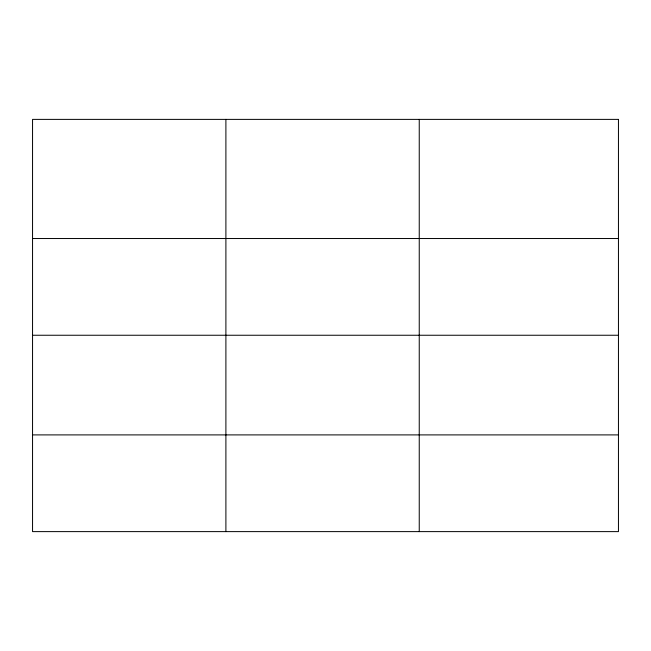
<?xml version="1.0" encoding="UTF-8"?>
<svg xmlns="http://www.w3.org/2000/svg" width="651" height="651" viewBox="0 0 651 651"><rect width="100%" height="100%" fill="white"/><g stroke="black" fill="none" stroke-linecap="round" stroke-linejoin="round"><path stroke-width="0.98" d="M32.55 238.526L618.45 238.526M32.55 335.249L618.45 335.249M32.55 434.901L618.45 434.901M419.244 119.385L419.244 531.615M225.897 119.385L225.897 531.615M618.45 119.385L32.55 119.385L32.55 531.615L618.45 531.615L618.45 119.385"/></g></svg>
